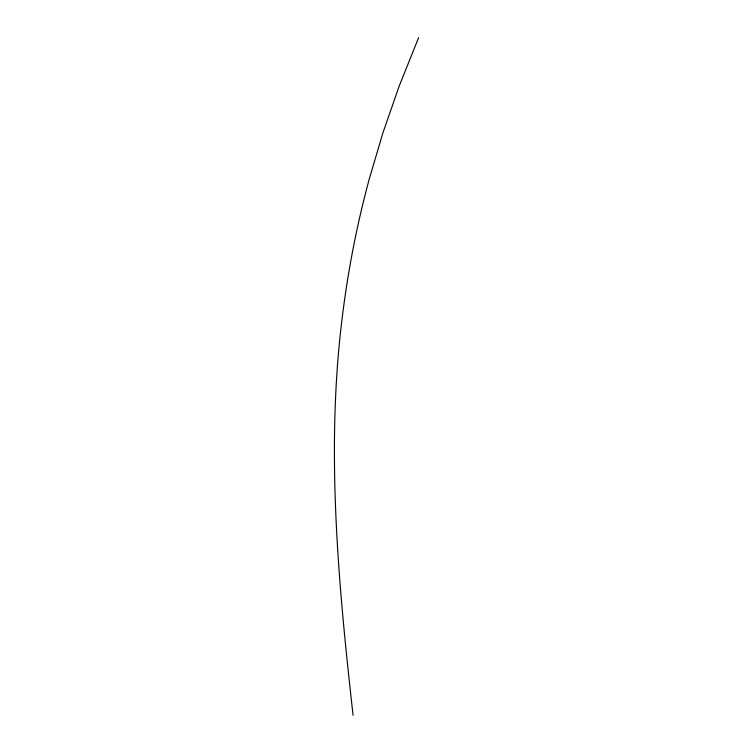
<?xml version="1.0" encoding="UTF-8"?>
<svg xmlns="http://www.w3.org/2000/svg" width="753" height="753" viewBox="0 0 753 753"><rect width="100%" height="100%" fill="white"/><g stroke="black" fill="none" stroke-linecap="round" stroke-linejoin="round"><path stroke-width="1.13" d="M418.63 37.65L399.203 86.049L382.759 133.328L369.111 179.553A990.402 990.402 0 0 0 342.85 312.617C325.409 446.567 338.116 581.834 353.082 715.35"/></g></svg>
